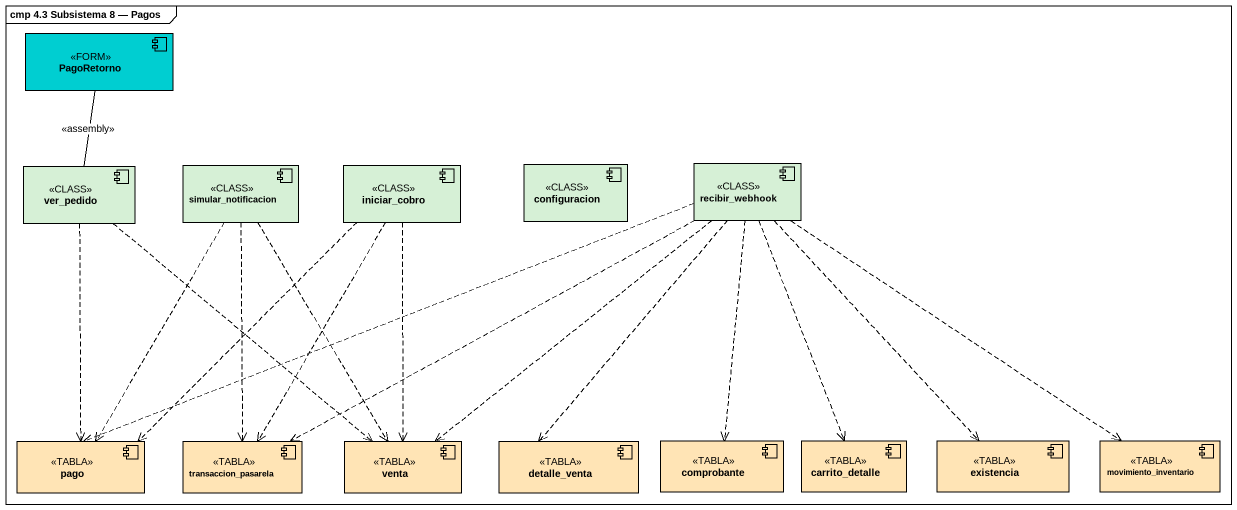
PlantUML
@startuml
mainframe cmp 4.3 Subsistema 8 — Pagos
component PagoRetorno <<FORM>> #00CED1
component ver_pedido <<CLASS>> #D6F0D6
component simular_notificacion <<CLASS>> #D6F0D6
component iniciar_cobro <<CLASS>> #D6F0D6
component configuracion <<CLASS>> #D6F0D6
component recibir_webhook <<CLASS>> #D6F0D6
component pago <<TABLA>> #FFE4B5
component transaccion_pasarela <<TABLA>> #FFE4B5
component venta <<TABLA>> #FFE4B5
component detalle_venta <<TABLA>> #FFE4B5
component comprobante <<TABLA>> #FFE4B5
component carrito_detalle <<TABLA>> #FFE4B5
component existencia <<TABLA>> #FFE4B5
component movimiento_inventario <<TABLA>> #FFE4B5
PagoRetorno -- ver_pedido : <<assembly>>
ver_pedido ..> pago
ver_pedido ..> venta
simular_notificacion ..> pago
simular_notificacion ..> transaccion_pasarela
simular_notificacion ..> venta
iniciar_cobro ..> pago
iniciar_cobro ..> transaccion_pasarela
iniciar_cobro ..> venta
recibir_webhook .left.> pago
recibir_webhook .left.> transaccion_pasarela
recibir_webhook ..> venta
recibir_webhook ..> detalle_venta
recibir_webhook ..> comprobante
recibir_webhook ..> carrito_detalle
recibir_webhook ..> existencia
recibir_webhook ..> movimiento_inventario
@enduml
